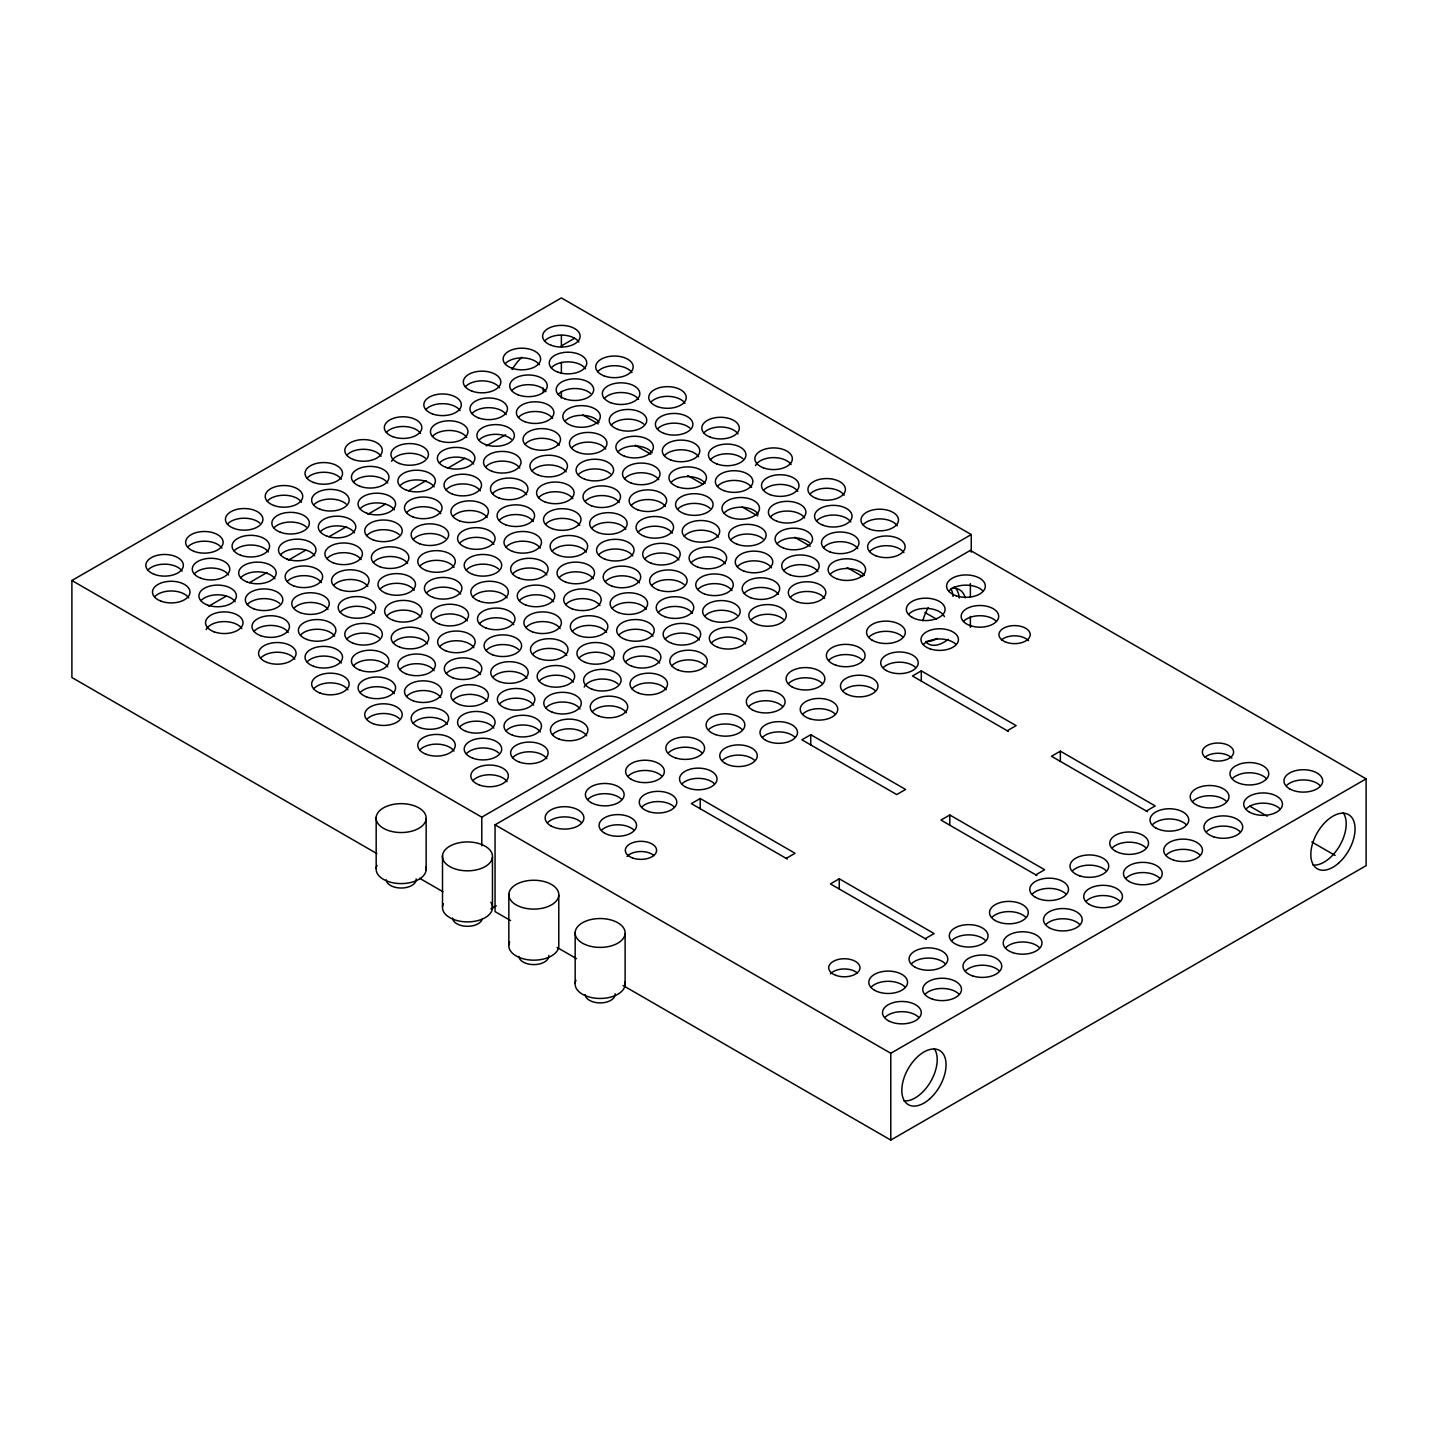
<?xml version="1.0" encoding="UTF-8"?>
<svg xmlns="http://www.w3.org/2000/svg" width="1438" height="1438" viewBox="0 0 1438 1438"><rect width="100%" height="100%" fill="white"/><g stroke="black" fill="none" stroke-linecap="round" stroke-linejoin="round"><path stroke-width="1.5" d="M376.882 853.597L71.9 677.514L71.9 580.503L561.377 297.918L971.243 534.559L971.243 552.192M561.377 345.911L574.643 338.254M208.78 606.153L226.251 596.069M249.529 582.624L267.001 572.54M288.337 560.209L305.809 550.125M329.086 536.698L346.558 526.614M367.894 514.283L385.366 504.199M408.644 490.753L426.097 480.669M447.452 468.357L464.905 458.273M486.26 445.96L505.655 434.743M71.9 580.503L481.784 817.161L971.243 534.559M510.562 920.572L495.049 911.602L495.049 824.819L970.362 550.394L1366.1 778.857L1366.1 865.658L890.787 1140.082L623.085 985.533M490.843 908.924L496.29 905.796M786.209 858.378L795.052 853.273L700.216 798.521L691.372 803.626L787.305 859.025M810.744 734.692L801.901 739.797L896.755 794.567L905.598 789.462L810.744 734.692L810.744 744.902M1007.283 730.738L1016.127 725.633L921.291 670.881L912.447 675.986L1008.398 731.385M925.263 938.672L934.107 933.568L839.271 878.798L830.427 883.903L926.36 939.302M1035.809 874.843L1044.653 869.738L949.799 814.986L940.955 820.091L1036.906 875.49M1146.356 811.032L1155.181 805.927L1060.345 751.157L1051.502 756.262L1147.452 811.661M495.049 824.819L890.787 1053.281L1366.1 778.857M582.75 414.935L598.316 423.904M635.254 445.241L650.803 454.21M687.741 475.547L703.29 484.516M742.188 506.967L757.736 515.954M794.675 537.273L810.223 546.26M847.162 567.579L862.728 576.566M924.94 612.48L936.605 619.221M1249.748 806.143L1267.202 816.209M1311.815 841.985L1335.111 855.412M557.117 947.444L576.512 958.643M419.626 878.276L442.922 891.722M1060.345 751.157L1060.345 761.367M970.362 583.576L970.362 596.698M970.362 616.399L970.362 627.345M949.799 814.986L949.799 825.196M921.291 670.881L921.291 681.091M890.787 1053.281L890.787 1140.082M839.271 878.798L839.271 889.008M700.216 798.521L700.216 808.731M625.117 933.729A25.021 14.434 0 0 1 586.524 945.072A25.021 14.434 0 0 1 588.789 920.104A25.021 14.434 0 0 1 625.117 933.729L625.117 984.778M575.164 932.219L575.164 983.268M561.377 335.431L561.377 346.612M561.377 362.286L561.377 373.485M561.377 391.388L561.377 398.11M558.789 895.425A25.021 14.434 0 0 1 520.197 906.785A25.021 14.434 0 0 1 522.461 881.818A25.021 14.434 0 0 1 558.789 895.425L558.789 946.492A25.021 14.434 0 0 1 529.903 959.991A25.021 14.434 0 0 1 509.663 941.998M543.24 388.026L543.24 392.376M508.836 893.915L508.836 944.982M492.461 857.138A25.021 14.434 0 0 1 453.869 868.498A25.021 14.434 0 0 1 456.134 843.513A25.021 14.434 0 0 1 492.461 857.138L492.461 908.205M481.784 817.161L481.784 845.814M442.509 855.628L442.509 906.677M426.151 818.851A25.021 14.434 0 0 1 387.541 830.211A25.021 14.434 0 0 1 389.806 805.226A25.021 14.434 0 0 1 426.151 818.851L426.151 869.9M376.181 817.341L376.181 868.39M624.847 981.759A25.021 14.434 0 0 1 598.837 998.439A25.021 14.434 0 0 1 575.973 980.285M615.122 993.784A15.009 8.664 0 0 1 600.922 1002.897A15.009 8.664 0 0 1 585.158 994.683M548.795 955.497A15.009 8.664 0 0 1 534.594 964.592A15.009 8.664 0 0 1 518.83 956.396M490.843 902.273A25.021 14.434 0 0 1 468.806 921.866A25.021 14.434 0 0 1 443.335 903.711M482.305 919.008A15.009 8.664 0 0 1 466.703 926.306A15.009 8.664 0 0 1 452.503 918.109M425.864 866.898A25.021 14.434 0 0 1 399.854 883.579A25.021 14.434 0 0 1 377.008 865.406M416.157 878.906A15.009 8.664 0 0 1 401.957 888.019A15.009 8.664 0 0 1 386.175 879.822M954.131 586.74A31.259 18.047 -60 0 1 959.236 597.992M937.199 638.454A31.259 18.047 -60 0 1 926.144 641.42M1343.236 812.794A31.259 18.047 -60 0 1 1339.731 845.634A31.259 18.047 -60 0 1 1313.038 865.101M934.251 1048.608A31.259 18.047 -60 0 1 930.728 1081.466A31.259 18.047 -60 0 1 904.035 1100.915M951.399 588.412A31.259 18.047 -60 0 1 965.186 597.831M948.163 639.299A31.259 18.047 -60 0 1 925.73 641.851M922.908 620.641A31.259 18.047 -60 0 1 928.211 607.735M949.152 590.748A19.377 11.198 0 0 1 982.729 590.748M908.924 613.972A19.377 11.198 0 0 1 928.247 608.472A19.377 11.198 0 0 1 944.424 616.668M869.145 636.926A19.377 11.198 0 0 1 902.722 636.926M828.917 660.168A19.377 11.198 0 0 1 862.494 660.168M788.671 683.392A19.377 11.198 0 0 1 822.248 683.392M748.91 706.364A19.377 11.198 0 0 1 782.488 706.364M708.682 729.587A19.377 11.198 0 0 1 742.242 729.587M668.436 752.811A19.377 11.198 0 0 1 702.014 752.811M628.208 776.053A19.377 11.198 0 0 1 661.768 776.053M587.962 799.276A19.377 11.198 0 0 1 621.54 799.276M547.734 822.5A19.377 11.198 0 0 1 581.312 822.5M1286.525 785.525A19.377 11.198 0 0 1 1320.102 785.525M1246.297 808.749A19.377 11.198 0 0 1 1279.856 808.749M1206.518 831.703A19.377 11.198 0 0 1 1240.095 831.703M1166.29 854.945A19.377 11.198 0 0 1 1199.867 854.945M1126.044 878.169A19.377 11.198 0 0 1 1159.621 878.169M1086.283 901.141A19.377 11.198 0 0 1 1119.86 901.141M1046.037 924.364A19.377 11.198 0 0 1 1079.614 924.364M1005.809 947.588A19.377 11.198 0 0 1 1039.386 947.588M965.563 970.83A19.377 11.198 0 0 1 999.14 970.83M925.335 994.053A19.377 11.198 0 0 1 958.912 994.053M885.089 1017.277A19.377 11.198 0 0 1 918.666 1017.277M1232.582 778.371A19.377 11.198 0 0 1 1235.655 776.053L1239.682 774.273A19.377 11.198 0 0 1 1266.159 778.371M1192.821 801.326A19.377 11.198 0 0 1 1226.38 801.326M1152.575 824.567A19.377 11.198 0 0 1 1186.152 824.567M1112.347 847.791A19.377 11.198 0 0 1 1145.906 847.791M1072.568 870.763A19.377 11.198 0 0 1 1106.146 870.763M1032.34 893.987A19.377 11.198 0 0 1 1065.918 893.987M992.094 917.21A19.377 11.198 0 0 1 1025.671 917.21M951.866 940.452A19.377 11.198 0 0 1 985.443 940.452M911.62 963.676A19.377 11.198 0 0 1 945.197 963.676M871.392 986.899A19.377 11.198 0 0 1 904.969 986.899M601.551 830.211A18.766 10.839 0 0 1 634.05 830.211M641.779 806.988A18.766 10.839 0 0 1 674.278 806.988M682.025 783.764A18.766 10.839 0 0 1 714.506 783.764M722.253 760.522A18.766 10.839 0 0 1 754.752 760.522M762.5 737.299A18.766 10.839 0 0 1 794.98 737.299M802.728 714.075A18.766 10.839 0 0 1 835.226 714.075M842.974 690.833A18.766 10.839 0 0 1 875.454 690.833M883.202 667.609A18.766 10.839 0 0 1 915.7 667.609M923.448 644.368A18.766 10.839 0 0 1 955.928 644.368M963.676 621.144A18.766 10.839 0 0 1 996.175 621.144M1001.477 639.928A15.638 9.023 0 0 1 1028.512 640.737M1204.864 757.359A15.638 9.023 0 0 1 1231.899 758.168M627.022 856.455A15.638 9.023 0 0 1 654.074 855.628M830.427 973.885A15.638 9.023 0 0 1 857.461 973.059M951.057 589.041A31.259 18.047 -60 0 1 953.035 596.464M512.126 369.566A31.259 18.047 -60 0 1 522.048 357.235M544.66 340.986A18.766 10.839 0 0 1 562.348 335.09A18.766 10.839 0 0 1 578.885 342.028M505.151 363.796A18.766 10.839 0 0 1 522.839 357.9A18.766 10.839 0 0 1 539.376 364.839M465.355 386.768A18.766 10.839 0 0 1 483.06 380.872A18.766 10.839 0 0 1 499.579 387.811M425.846 409.578A18.766 10.839 0 0 1 443.551 403.683A18.766 10.839 0 0 1 460.088 410.621M386.355 432.389A18.766 10.839 0 0 1 404.042 426.493A18.766 10.839 0 0 1 420.579 433.431M346.846 455.199A18.766 10.839 0 0 1 364.533 449.303A18.766 10.839 0 0 1 381.07 456.241M307.049 478.171A18.766 10.839 0 0 1 324.754 472.275A18.766 10.839 0 0 1 341.273 479.214M267.252 501.143A18.766 10.839 0 0 1 284.958 495.247A18.766 10.839 0 0 1 301.477 502.186M227.456 524.133A18.766 10.839 0 0 1 259.901 523.144M187.659 547.105A18.766 10.839 0 0 1 205.364 541.209A18.766 10.839 0 0 1 221.901 548.13M147.88 570.077A18.766 10.839 0 0 1 165.568 564.181A18.766 10.839 0 0 1 182.105 571.102M551.293 367.804A18.766 10.839 0 0 1 568.981 361.891A18.766 10.839 0 0 1 585.518 368.829M511.784 390.597A18.766 10.839 0 0 1 529.472 384.701A18.766 10.839 0 0 1 546.009 391.639M471.988 413.587A18.766 10.839 0 0 1 489.693 407.673A18.766 10.839 0 0 1 506.212 414.611M432.478 436.379A18.766 10.839 0 0 1 450.184 430.483A18.766 10.839 0 0 1 466.721 437.422M391.567 461.31A18.766 10.839 0 0 1 406.756 453.419A18.766 10.839 0 0 1 425.432 458.219M353.478 482A18.766 10.839 0 0 1 371.166 476.104A18.766 10.839 0 0 1 387.703 483.042M313.682 504.972A18.766 10.839 0 0 1 346.127 504.001M273.885 527.962A18.766 10.839 0 0 1 306.33 526.973M234.088 550.934A18.766 10.839 0 0 1 251.794 545.038A18.766 10.839 0 0 1 268.313 551.958M194.292 573.906A18.766 10.839 0 0 1 211.997 568.01A18.766 10.839 0 0 1 228.534 574.93M154.513 596.878A18.766 10.839 0 0 1 172.201 590.982A18.766 10.839 0 0 1 188.738 597.92M597.723 371.633A18.766 10.839 0 0 1 615.41 365.719A18.766 10.839 0 0 1 631.947 372.658M558.214 394.443A18.766 10.839 0 0 1 590.659 393.455M518.417 417.415A18.766 10.839 0 0 1 536.104 411.52A18.766 10.839 0 0 1 552.641 418.44M478.908 440.226A18.766 10.839 0 0 1 511.353 439.237M439.399 463.018A18.766 10.839 0 0 1 457.104 457.122A18.766 10.839 0 0 1 473.641 464.061M399.908 485.828A18.766 10.839 0 0 1 417.595 479.933A18.766 10.839 0 0 1 434.132 486.871M360.111 508.8A18.766 10.839 0 0 1 377.799 502.905A18.766 10.839 0 0 1 394.336 509.843M320.315 531.79A18.766 10.839 0 0 1 338.002 525.877A18.766 10.839 0 0 1 354.539 532.815M280.518 554.762A18.766 10.839 0 0 1 298.223 548.867A18.766 10.839 0 0 1 314.742 555.787M240.721 577.734A18.766 10.839 0 0 1 258.427 571.839A18.766 10.839 0 0 1 274.946 578.777M200.925 600.707A18.766 10.839 0 0 1 218.63 594.811A18.766 10.839 0 0 1 235.167 601.749M604.355 398.434A18.766 10.839 0 0 1 622.043 392.538A18.766 10.839 0 0 1 638.58 399.458M564.846 421.244A18.766 10.839 0 0 1 582.534 415.348A18.766 10.839 0 0 1 599.071 422.269M525.05 444.216A18.766 10.839 0 0 1 542.737 438.32A18.766 10.839 0 0 1 559.274 445.241M485.541 467.026A18.766 10.839 0 0 1 503.246 461.131A18.766 10.839 0 0 1 519.765 468.051M446.032 489.837A18.766 10.839 0 0 1 463.737 483.923A18.766 10.839 0 0 1 480.274 490.861M406.541 512.629A18.766 10.839 0 0 1 424.228 506.733A18.766 10.839 0 0 1 440.765 513.672M366.744 535.619A18.766 10.839 0 0 1 399.189 534.63M326.947 558.591A18.766 10.839 0 0 1 344.635 552.695A18.766 10.839 0 0 1 361.172 559.616M287.151 581.563A18.766 10.839 0 0 1 304.856 575.667A18.766 10.839 0 0 1 321.375 582.606M247.354 604.535A18.766 10.839 0 0 1 279.799 603.547M206.155 629.628A18.766 10.839 0 0 1 223.303 621.611A18.766 10.839 0 0 1 241.8 628.55M650.767 402.263A18.766 10.839 0 0 1 668.472 396.367A18.766 10.839 0 0 1 685.009 403.287M611.276 425.073A18.766 10.839 0 0 1 643.721 424.084M571.479 448.045A18.766 10.839 0 0 1 589.167 442.149A18.766 10.839 0 0 1 605.704 449.087M531.97 470.855A18.766 10.839 0 0 1 549.676 464.959A18.766 10.839 0 0 1 566.195 471.88M492.461 493.665A18.766 10.839 0 0 1 510.166 487.752A18.766 10.839 0 0 1 526.685 494.69M452.97 516.458A18.766 10.839 0 0 1 470.657 510.562A18.766 10.839 0 0 1 487.194 517.5M413.173 539.448A18.766 10.839 0 0 1 445.618 538.459M373.377 562.42A18.766 10.839 0 0 1 391.064 556.524A18.766 10.839 0 0 1 407.601 563.444M333.58 585.392A18.766 10.839 0 0 1 351.267 579.496A18.766 10.839 0 0 1 367.804 586.434M293.783 608.364A18.766 10.839 0 0 1 311.489 602.468A18.766 10.839 0 0 1 328.008 609.406M253.987 631.336A18.766 10.839 0 0 1 271.692 625.44A18.766 10.839 0 0 1 288.211 632.378M657.4 429.063A18.766 10.839 0 0 1 689.863 428.075M617.909 451.874A18.766 10.839 0 0 1 635.596 445.978A18.766 10.839 0 0 1 652.133 452.916M578.112 474.846A18.766 10.839 0 0 1 610.557 473.857M538.603 497.656A18.766 10.839 0 0 1 556.308 491.76A18.766 10.839 0 0 1 572.827 498.698M499.094 520.466A18.766 10.839 0 0 1 516.799 514.57A18.766 10.839 0 0 1 533.318 521.491M459.603 543.276A18.766 10.839 0 0 1 477.29 537.363A18.766 10.839 0 0 1 493.827 544.301M419.806 566.248A18.766 10.839 0 0 1 437.494 560.353A18.766 10.839 0 0 1 454.031 567.273M380.009 589.221A18.766 10.839 0 0 1 397.697 583.325A18.766 10.839 0 0 1 414.234 590.263M340.213 612.193A18.766 10.839 0 0 1 357.9 606.297A18.766 10.839 0 0 1 374.437 613.235M300.416 635.165A18.766 10.839 0 0 1 318.122 629.269A18.766 10.839 0 0 1 334.641 636.207M260.62 658.137A18.766 10.839 0 0 1 278.325 652.241A18.766 10.839 0 0 1 294.844 659.179M703.829 432.892A18.766 10.839 0 0 1 721.534 426.996A18.766 10.839 0 0 1 738.054 433.934M664.32 455.702A18.766 10.839 0 0 1 682.025 449.806A18.766 10.839 0 0 1 698.562 456.745M624.541 478.674A18.766 10.839 0 0 1 642.229 472.778A18.766 10.839 0 0 1 658.766 479.717M585.032 501.485A18.766 10.839 0 0 1 602.72 495.589A18.766 10.839 0 0 1 619.257 502.527M545.523 524.295A18.766 10.839 0 0 1 563.229 518.399A18.766 10.839 0 0 1 579.748 525.319M506.014 547.105A18.766 10.839 0 0 1 523.72 541.209A18.766 10.839 0 0 1 540.257 548.13M466.218 570.077A18.766 10.839 0 0 1 498.68 569.089M426.439 593.049A18.766 10.839 0 0 1 444.126 587.153A18.766 10.839 0 0 1 460.663 594.092M386.642 616.021A18.766 10.839 0 0 1 404.33 610.125A18.766 10.839 0 0 1 420.867 617.064M346.846 638.993A18.766 10.839 0 0 1 379.29 638.023M307.049 661.983A18.766 10.839 0 0 1 324.754 656.07A18.766 10.839 0 0 1 341.273 663.008M710.462 459.693A18.766 10.839 0 0 1 742.907 458.722M670.953 482.503A18.766 10.839 0 0 1 688.658 476.607A18.766 10.839 0 0 1 705.195 483.545M631.174 505.475A18.766 10.839 0 0 1 648.862 499.579A18.766 10.839 0 0 1 665.399 506.518M591.665 528.285A18.766 10.839 0 0 1 609.353 522.389A18.766 10.839 0 0 1 625.889 529.328M552.156 551.096A18.766 10.839 0 0 1 569.861 545.2A18.766 10.839 0 0 1 586.38 552.138M512.647 573.906A18.766 10.839 0 0 1 530.352 568.01A18.766 10.839 0 0 1 546.889 574.93M472.85 596.878A18.766 10.839 0 0 1 490.556 590.982A18.766 10.839 0 0 1 507.093 597.92M433.072 619.85A18.766 10.839 0 0 1 450.759 613.954A18.766 10.839 0 0 1 467.296 620.892M393.275 642.822A18.766 10.839 0 0 1 410.962 636.926A18.766 10.839 0 0 1 427.499 643.865M353.478 665.812A18.766 10.839 0 0 1 371.166 659.898A18.766 10.839 0 0 1 387.703 666.837M313.682 688.784A18.766 10.839 0 0 1 331.369 682.888A18.766 10.839 0 0 1 347.906 689.809M755.489 465.642A18.766 10.839 0 0 1 772.619 457.626A18.766 10.839 0 0 1 791.116 464.564M717.382 486.332A18.766 10.839 0 0 1 735.088 480.436A18.766 10.839 0 0 1 751.607 487.374M677.586 509.304A18.766 10.839 0 0 1 710.048 508.333M638.095 532.114A18.766 10.839 0 0 1 655.782 526.218A18.766 10.839 0 0 1 672.319 533.156M598.585 554.924A18.766 10.839 0 0 1 616.273 549.028A18.766 10.839 0 0 1 632.81 555.967M559.076 577.734A18.766 10.839 0 0 1 576.782 571.839A18.766 10.839 0 0 1 593.301 578.777M519.28 600.707A18.766 10.839 0 0 1 536.985 594.811A18.766 10.839 0 0 1 553.522 601.749M479.483 623.679A18.766 10.839 0 0 1 497.189 617.783A18.766 10.839 0 0 1 513.726 624.721M439.704 646.651A18.766 10.839 0 0 1 457.392 640.755A18.766 10.839 0 0 1 473.929 647.693M399.908 669.641A18.766 10.839 0 0 1 417.595 663.727A18.766 10.839 0 0 1 434.132 670.665M360.111 692.613A18.766 10.839 0 0 1 377.799 686.717A18.766 10.839 0 0 1 394.336 693.637M763.524 490.34A18.766 10.839 0 0 1 781.229 484.426A18.766 10.839 0 0 1 797.748 491.365M724.015 513.132A18.766 10.839 0 0 1 741.72 507.237A18.766 10.839 0 0 1 758.239 514.175M684.218 536.122A18.766 10.839 0 0 1 701.924 530.209A18.766 10.839 0 0 1 718.461 537.147M644.727 558.915A18.766 10.839 0 0 1 662.415 553.019A18.766 10.839 0 0 1 678.952 559.957M605.218 581.725A18.766 10.839 0 0 1 622.906 575.829A18.766 10.839 0 0 1 639.443 582.767M565.709 604.535A18.766 10.839 0 0 1 583.415 598.639A18.766 10.839 0 0 1 599.934 605.578M525.913 627.507A18.766 10.839 0 0 1 543.618 621.611A18.766 10.839 0 0 1 560.137 628.55M486.116 650.479A18.766 10.839 0 0 1 518.579 649.509M446.337 673.469A18.766 10.839 0 0 1 464.025 667.556A18.766 10.839 0 0 1 480.562 674.494M406.541 696.441A18.766 10.839 0 0 1 424.228 690.546A18.766 10.839 0 0 1 440.765 697.466M366.744 719.413A18.766 10.839 0 0 1 399.189 718.425M809.954 494.169A18.766 10.839 0 0 1 827.641 488.255A18.766 10.839 0 0 1 844.178 495.193M770.444 516.961A18.766 10.839 0 0 1 788.15 511.065A18.766 10.839 0 0 1 804.669 518.004M730.648 539.951A18.766 10.839 0 0 1 763.093 538.962M691.157 562.743A18.766 10.839 0 0 1 708.844 556.848A18.766 10.839 0 0 1 725.381 563.786M651.648 585.554A18.766 10.839 0 0 1 684.093 584.583M612.139 608.364A18.766 10.839 0 0 1 629.844 602.468A18.766 10.839 0 0 1 646.363 609.406M572.342 631.336A18.766 10.839 0 0 1 590.047 625.44A18.766 10.839 0 0 1 606.566 632.378M532.545 654.308A18.766 10.839 0 0 1 550.251 648.412A18.766 10.839 0 0 1 566.77 655.351M492.749 677.298A18.766 10.839 0 0 1 510.454 671.384A18.766 10.839 0 0 1 526.991 678.323M452.97 700.27A18.766 10.839 0 0 1 470.657 694.374A18.766 10.839 0 0 1 487.194 701.295M413.173 723.242A18.766 10.839 0 0 1 430.861 717.346A18.766 10.839 0 0 1 447.398 724.285M816.586 520.969A18.766 10.839 0 0 1 834.274 515.074A18.766 10.839 0 0 1 850.811 521.994M777.077 543.78A18.766 10.839 0 0 1 809.522 542.791M737.281 566.752A18.766 10.839 0 0 1 754.986 560.856A18.766 10.839 0 0 1 771.505 567.776M697.772 589.562A18.766 10.839 0 0 1 715.477 583.648A18.766 10.839 0 0 1 732.014 590.587M658.28 612.354A18.766 10.839 0 0 1 675.968 606.459A18.766 10.839 0 0 1 692.505 613.397M618.771 635.165A18.766 10.839 0 0 1 636.459 629.269A18.766 10.839 0 0 1 652.996 636.207M578.975 658.137A18.766 10.839 0 0 1 596.68 652.241A18.766 10.839 0 0 1 613.199 659.179M539.178 681.127A18.766 10.839 0 0 1 556.883 675.213A18.766 10.839 0 0 1 573.403 682.151M499.381 704.099A18.766 10.839 0 0 1 517.087 698.203A18.766 10.839 0 0 1 533.624 705.123M459.603 727.071A18.766 10.839 0 0 1 477.29 721.175A18.766 10.839 0 0 1 493.827 728.113M419.806 750.043A18.766 10.839 0 0 1 437.494 744.147A18.766 10.839 0 0 1 454.031 751.085M863.016 524.798A18.766 10.839 0 0 1 880.703 518.902A18.766 10.839 0 0 1 897.24 525.823M823.507 547.608A18.766 10.839 0 0 1 841.194 541.695A18.766 10.839 0 0 1 857.731 548.633M783.71 570.58A18.766 10.839 0 0 1 801.415 564.685A18.766 10.839 0 0 1 817.934 571.605M744.201 593.391A18.766 10.839 0 0 1 761.906 587.477A18.766 10.839 0 0 1 778.443 594.415M704.71 616.183A18.766 10.839 0 0 1 737.155 615.212M665.201 638.993A18.766 10.839 0 0 1 682.888 633.097A18.766 10.839 0 0 1 699.425 640.036M625.404 661.983A18.766 10.839 0 0 1 643.092 656.07A18.766 10.839 0 0 1 659.629 663.008M584.205 687.058A18.766 10.839 0 0 1 599.394 679.167A18.766 10.839 0 0 1 618.052 683.967M545.811 707.927A18.766 10.839 0 0 1 563.516 702.032A18.766 10.839 0 0 1 580.035 708.952M506.014 730.899A18.766 10.839 0 0 1 523.72 725.004A18.766 10.839 0 0 1 540.257 731.942M466.218 753.871A18.766 10.839 0 0 1 498.68 752.901M869.648 551.599A18.766 10.839 0 0 1 887.336 545.703A18.766 10.839 0 0 1 903.873 552.641M830.139 574.409A18.766 10.839 0 0 1 847.827 568.513A18.766 10.839 0 0 1 864.364 575.434M790.343 597.381A18.766 10.839 0 0 1 808.048 591.485A18.766 10.839 0 0 1 824.567 598.424M750.834 620.191A18.766 10.839 0 0 1 783.279 619.203M711.343 643.002A18.766 10.839 0 0 1 729.03 637.106A18.766 10.839 0 0 1 745.567 644.026M671.834 665.812A18.766 10.839 0 0 1 689.521 659.898A18.766 10.839 0 0 1 706.058 666.837M632.037 688.784A18.766 10.839 0 0 1 649.724 682.888A18.766 10.839 0 0 1 666.261 689.809M592.24 711.756A18.766 10.839 0 0 1 609.946 705.86A18.766 10.839 0 0 1 626.465 712.781M552.444 734.728A18.766 10.839 0 0 1 570.149 728.832A18.766 10.839 0 0 1 586.668 735.771M512.647 757.7A18.766 10.839 0 0 1 530.352 751.804A18.766 10.839 0 0 1 546.889 758.743M472.85 780.672A18.766 10.839 0 0 1 490.556 774.776A18.766 10.839 0 0 1 507.093 781.715M1266.159 779.36L1263.085 781.679A19.377 11.198 0 0 1 1235.655 781.679A19.377 11.198 0 0 1 1235.655 765.843L1239.682 764.063A19.377 11.198 0 0 1 1263.085 765.843A19.377 11.198 0 0 1 1266.159 779.36M1338.652 863.07A31.259 18.047 -60 0 0 1348.574 814.627A31.259 18.047 -60 0 0 1311.582 847.431A31.259 18.047 -60 0 0 1338.652 863.07M929.667 1098.902A31.259 18.047 -60 0 0 939.571 1050.459A31.259 18.047 -60 0 0 902.579 1083.263A31.259 18.047 -60 0 0 929.667 1098.902M1289.598 788.815A19.377 11.198 0 0 0 1322.043 783.8A19.377 11.198 0 0 0 1298.298 770.103A19.377 11.198 0 0 0 1289.598 788.815M1249.37 812.057A19.377 11.198 0 0 0 1281.797 807.024A19.377 11.198 0 0 0 1258.052 793.327A19.377 11.198 0 0 0 1249.37 812.057M1213.618 836.79A19.377 11.198 0 0 0 1242.684 827.102A19.377 11.198 0 0 0 1213.618 817.395A19.377 11.198 0 0 0 1213.618 836.79M1173.372 860.014A19.377 11.198 0 0 0 1202.456 850.325A19.377 11.198 0 0 0 1173.372 840.637A19.377 11.198 0 0 0 1173.372 860.014M1129.136 881.476A19.377 11.198 0 0 0 1161.562 876.461A19.377 11.198 0 0 0 1137.818 862.746A19.377 11.198 0 0 0 1129.136 881.476M1089.357 904.43A19.377 11.198 0 0 0 1121.784 899.415A19.377 11.198 0 0 0 1098.057 885.7A19.377 11.198 0 0 0 1089.357 904.43M1049.129 927.654A19.377 11.198 0 0 0 1081.556 922.639A19.377 11.198 0 0 0 1057.811 908.942A19.377 11.198 0 0 0 1049.129 927.654M1012.891 952.675A19.377 11.198 0 0 0 1041.975 942.969A19.377 11.198 0 0 0 1012.891 933.28A19.377 11.198 0 0 0 1012.891 952.675M972.663 975.899A19.377 11.198 0 0 0 1001.747 966.21A19.377 11.198 0 0 0 972.663 956.522A19.377 11.198 0 0 0 972.663 975.899M932.435 999.122A19.377 11.198 0 0 0 961.501 989.434A19.377 11.198 0 0 0 932.435 979.745A19.377 11.198 0 0 0 932.435 999.122M888.181 1020.585A19.377 11.198 0 0 0 920.608 1015.57A19.377 11.198 0 0 0 896.863 1001.855A19.377 11.198 0 0 0 888.181 1020.585M874.466 990.207A19.377 11.198 0 0 0 906.893 985.192A19.377 11.198 0 0 0 883.166 971.477A19.377 11.198 0 0 0 874.466 990.207M914.712 966.965A19.377 11.198 0 0 0 947.139 961.95A19.377 11.198 0 0 0 923.394 948.253A19.377 11.198 0 0 0 914.712 966.965M958.948 945.521A19.377 11.198 0 0 0 988.032 935.832A19.377 11.198 0 0 0 958.948 926.144A19.377 11.198 0 0 0 958.948 945.521M995.186 920.518A19.377 11.198 0 0 0 1027.613 915.503A19.377 11.198 0 0 0 1003.868 901.788A19.377 11.198 0 0 0 995.186 920.518M1035.414 897.276A19.377 11.198 0 0 0 1067.841 892.261A19.377 11.198 0 0 0 1044.096 878.564A19.377 11.198 0 0 0 1035.414 897.276M1079.668 875.832A19.377 11.198 0 0 0 1108.734 866.143A19.377 11.198 0 0 0 1079.668 856.455A19.377 11.198 0 0 0 1079.668 875.832M1115.421 851.098A19.377 11.198 0 0 0 1147.848 846.083A19.377 11.198 0 0 0 1124.103 832.368A19.377 11.198 0 0 0 1115.421 851.098M1155.649 827.857A19.377 11.198 0 0 0 1188.094 822.842A19.377 11.198 0 0 0 1164.349 809.145A19.377 11.198 0 0 0 1155.649 827.857M1199.903 806.412A19.377 11.198 0 0 0 1228.987 796.724A19.377 11.198 0 0 0 1199.903 787.017A19.377 11.198 0 0 0 1199.903 806.412M956.252 595.817A19.377 11.198 0 0 0 985.336 586.129A19.377 11.198 0 0 0 956.252 576.44A19.377 11.198 0 0 0 956.252 595.817M911.998 617.279A19.377 11.198 0 0 0 944.424 612.246A19.377 11.198 0 0 0 920.697 598.55A19.377 11.198 0 0 0 911.998 617.279M872.237 640.234A19.377 11.198 0 0 0 904.664 635.219A19.377 11.198 0 0 0 880.919 621.504A19.377 11.198 0 0 0 872.237 640.234M836.017 665.237A19.377 11.198 0 0 0 865.083 655.548A19.377 11.198 0 0 0 836.017 645.86A19.377 11.198 0 0 0 836.017 665.237M791.763 686.699A19.377 11.198 0 0 0 824.19 681.684A19.377 11.198 0 0 0 800.445 667.969A19.377 11.198 0 0 0 791.763 686.699M751.984 709.653A19.377 11.198 0 0 0 784.429 704.638A19.377 11.198 0 0 0 760.684 690.923A19.377 11.198 0 0 0 751.984 709.653M715.764 734.656A19.377 11.198 0 0 0 744.848 724.968A19.377 11.198 0 0 0 715.764 715.279A19.377 11.198 0 0 0 715.764 734.656M675.536 757.898A19.377 11.198 0 0 0 704.602 748.191A19.377 11.198 0 0 0 675.536 738.503A19.377 11.198 0 0 0 675.536 757.898M631.282 779.342A19.377 11.198 0 0 0 663.709 774.327A19.377 11.198 0 0 0 639.964 760.612A19.377 11.198 0 0 0 631.282 779.342M591.036 802.566A19.377 11.198 0 0 0 623.481 797.551A19.377 11.198 0 0 0 599.736 783.854A19.377 11.198 0 0 0 591.036 802.566M550.808 825.807A19.377 11.198 0 0 0 583.235 820.792A19.377 11.198 0 0 0 559.49 807.078A19.377 11.198 0 0 0 550.808 825.807M604.535 833.087A18.766 10.839 0 0 0 635.92 828.216A18.766 10.839 0 0 0 612.947 814.969A18.766 10.839 0 0 0 604.535 833.087M648.646 811.571A18.766 10.839 0 0 0 676.795 802.188A18.766 10.839 0 0 0 648.646 792.805A18.766 10.839 0 0 0 648.646 811.571M685.009 786.622A18.766 10.839 0 0 0 716.394 781.769A18.766 10.839 0 0 0 693.422 768.503A18.766 10.839 0 0 0 685.009 786.622M725.237 763.38A18.766 10.839 0 0 0 756.622 758.527A18.766 10.839 0 0 0 733.65 745.261A18.766 10.839 0 0 0 725.237 763.38M765.483 740.157A18.766 10.839 0 0 0 796.868 735.303A18.766 10.839 0 0 0 773.878 722.038A18.766 10.839 0 0 0 765.483 740.157M809.594 718.658A18.766 10.839 0 0 0 837.743 709.276A18.766 10.839 0 0 0 809.594 699.893A18.766 10.839 0 0 0 809.594 718.658M845.957 693.691A18.766 10.839 0 0 0 877.342 688.838A18.766 10.839 0 0 0 854.352 675.572A18.766 10.839 0 0 0 845.957 693.691M886.185 670.468A18.766 10.839 0 0 0 917.57 665.614A18.766 10.839 0 0 0 894.598 652.349A18.766 10.839 0 0 0 886.185 670.468M930.314 648.951A18.766 10.839 0 0 0 958.445 639.586A18.766 10.839 0 0 0 930.314 630.204A18.766 10.839 0 0 0 930.314 648.951M970.542 625.728A18.766 10.839 0 0 0 998.691 616.345A18.766 10.839 0 0 0 970.542 606.962A18.766 10.839 0 0 0 970.542 625.728M632.45 857.911A15.638 9.023 0 0 0 656.573 850.811A15.638 9.023 0 0 0 633.87 842.291A15.638 9.023 0 0 0 632.45 857.911M835.838 975.341A15.638 9.023 0 0 0 859.96 968.241A15.638 9.023 0 0 0 837.258 959.721A15.638 9.023 0 0 0 835.838 975.341M1208.136 759.066A15.638 9.023 0 0 0 1233.409 753.476A15.638 9.023 0 0 0 1212.378 743.626A15.638 9.023 0 0 0 1208.136 759.066M1004.749 641.636A15.638 9.023 0 0 0 1030.021 636.045A15.638 9.023 0 0 0 1008.973 626.195A15.638 9.023 0 0 0 1004.749 641.636M551.149 345.3A18.766 10.839 0 0 0 580.107 336.78A18.766 10.839 0 0 0 552.857 326.552A18.766 10.839 0 0 0 551.149 345.3M557.782 372.1A18.766 10.839 0 0 0 586.74 363.58A18.766 10.839 0 0 0 559.49 353.371A18.766 10.839 0 0 0 557.782 372.1M604.212 375.929A18.766 10.839 0 0 0 633.169 367.409A18.766 10.839 0 0 0 605.919 357.199A18.766 10.839 0 0 0 604.212 375.929M657.274 406.559A18.766 10.839 0 0 0 686.214 398.038A18.766 10.839 0 0 0 658.964 387.829A18.766 10.839 0 0 0 657.274 406.559M663.907 433.359A18.766 10.839 0 0 0 692.846 424.839A18.766 10.839 0 0 0 665.596 414.629A18.766 10.839 0 0 0 663.907 433.359M610.844 402.73A18.766 10.839 0 0 0 639.802 394.21A18.766 10.839 0 0 0 612.552 384A18.766 10.839 0 0 0 610.844 402.73M511.64 368.092A18.766 10.839 0 0 0 540.598 359.59A18.766 10.839 0 0 0 513.348 349.362A18.766 10.839 0 0 0 511.64 368.092M617.765 429.369A18.766 10.839 0 0 0 646.723 420.849A18.766 10.839 0 0 0 619.472 410.639A18.766 10.839 0 0 0 617.765 429.369M564.703 398.739A18.766 10.839 0 0 0 593.66 390.219A18.766 10.839 0 0 0 566.41 380.009A18.766 10.839 0 0 0 564.703 398.739M571.335 425.54A18.766 10.839 0 0 0 600.293 417.02A18.766 10.839 0 0 0 573.043 406.81A18.766 10.839 0 0 0 571.335 425.54M577.968 452.341A18.766 10.839 0 0 0 606.926 443.821A18.766 10.839 0 0 0 579.676 433.611A18.766 10.839 0 0 0 577.968 452.341M710.336 437.188A18.766 10.839 0 0 0 739.276 428.668A18.766 10.839 0 0 0 712.026 418.458A18.766 10.839 0 0 0 710.336 437.188M670.827 459.998A18.766 10.839 0 0 0 699.785 451.478A18.766 10.839 0 0 0 672.535 441.268A18.766 10.839 0 0 0 670.827 459.998M524.906 421.711A18.766 10.839 0 0 0 553.864 413.191A18.766 10.839 0 0 0 526.614 402.982A18.766 10.839 0 0 0 524.906 421.711M518.273 394.911A18.766 10.839 0 0 0 547.231 386.391A18.766 10.839 0 0 0 519.981 376.163A18.766 10.839 0 0 0 518.273 394.911M471.862 391.082A18.766 10.839 0 0 0 500.801 382.562A18.766 10.839 0 0 0 473.551 372.334A18.766 10.839 0 0 0 471.862 391.082M531.539 448.512A18.766 10.839 0 0 0 560.496 439.992A18.766 10.839 0 0 0 533.246 429.782A18.766 10.839 0 0 0 531.539 448.512M485.415 444.522A18.766 10.839 0 0 0 514.355 436.002A18.766 10.839 0 0 0 487.105 425.792A18.766 10.839 0 0 0 485.415 444.522M438.985 440.693A18.766 10.839 0 0 0 467.925 432.173A18.766 10.839 0 0 0 440.675 421.963A18.766 10.839 0 0 0 438.985 440.693M478.495 417.883A18.766 10.839 0 0 0 507.434 409.363A18.766 10.839 0 0 0 480.184 399.153A18.766 10.839 0 0 0 478.495 417.883M432.353 413.874A18.766 10.839 0 0 0 461.292 405.372A18.766 10.839 0 0 0 434.042 395.144A18.766 10.839 0 0 0 432.353 413.874M624.398 456.17A18.766 10.839 0 0 0 653.355 447.649A18.766 10.839 0 0 0 626.105 437.44A18.766 10.839 0 0 0 624.398 456.17M584.601 479.142A18.766 10.839 0 0 0 613.559 470.621A18.766 10.839 0 0 0 586.309 460.412A18.766 10.839 0 0 0 584.601 479.142M631.03 482.97A18.766 10.839 0 0 0 659.988 474.468A18.766 10.839 0 0 0 632.738 464.24A18.766 10.839 0 0 0 631.03 482.97M677.46 486.799A18.766 10.839 0 0 0 706.418 478.297A18.766 10.839 0 0 0 679.167 468.069A18.766 10.839 0 0 0 677.46 486.799M538.477 475.151A18.766 10.839 0 0 0 567.417 466.631A18.766 10.839 0 0 0 540.167 456.421A18.766 10.839 0 0 0 538.477 475.151M492.048 471.322A18.766 10.839 0 0 0 520.987 462.802A18.766 10.839 0 0 0 493.737 452.593A18.766 10.839 0 0 0 492.048 471.322M498.968 497.961A18.766 10.839 0 0 0 527.908 489.441A18.766 10.839 0 0 0 500.658 479.231A18.766 10.839 0 0 0 498.968 497.961M716.969 463.989A18.766 10.839 0 0 0 745.909 455.487A18.766 10.839 0 0 0 718.658 445.259A18.766 10.839 0 0 0 716.969 463.989M763.398 467.835A18.766 10.839 0 0 0 792.338 459.315A18.766 10.839 0 0 0 765.088 449.087A18.766 10.839 0 0 0 763.398 467.835M684.093 513.618A18.766 10.839 0 0 0 713.05 505.098A18.766 10.839 0 0 0 685.8 494.87A18.766 10.839 0 0 0 684.093 513.618M723.889 490.628A18.766 10.839 0 0 0 752.829 482.125A18.766 10.839 0 0 0 725.579 471.898A18.766 10.839 0 0 0 723.889 490.628M591.521 505.781A18.766 10.839 0 0 0 620.479 497.26A18.766 10.839 0 0 0 593.229 487.051A18.766 10.839 0 0 0 591.521 505.781M730.522 517.446A18.766 10.839 0 0 0 759.462 508.926A18.766 10.839 0 0 0 732.212 498.698A18.766 10.839 0 0 0 730.522 517.446M637.663 509.771A18.766 10.839 0 0 0 666.621 501.269A18.766 10.839 0 0 0 639.371 491.041A18.766 10.839 0 0 0 637.663 509.771M644.584 536.41A18.766 10.839 0 0 0 673.541 527.908A18.766 10.839 0 0 0 646.291 517.68A18.766 10.839 0 0 0 644.584 536.41M598.154 532.581A18.766 10.839 0 0 0 627.112 524.079A18.766 10.839 0 0 0 599.862 513.851A18.766 10.839 0 0 0 598.154 532.581M770.031 494.636A18.766 10.839 0 0 0 798.971 486.116A18.766 10.839 0 0 0 771.721 475.906A18.766 10.839 0 0 0 770.031 494.636M816.442 498.465A18.766 10.839 0 0 0 845.4 489.945A18.766 10.839 0 0 0 818.15 479.735A18.766 10.839 0 0 0 816.442 498.465M823.075 525.265A18.766 10.839 0 0 0 852.033 516.745A18.766 10.839 0 0 0 824.783 506.536A18.766 10.839 0 0 0 823.075 525.265M869.505 529.094A18.766 10.839 0 0 0 898.462 520.574A18.766 10.839 0 0 0 871.212 510.364A18.766 10.839 0 0 0 869.505 529.094M776.951 521.275A18.766 10.839 0 0 0 805.891 512.755A18.766 10.839 0 0 0 778.641 502.527A18.766 10.839 0 0 0 776.951 521.275M737.155 544.247A18.766 10.839 0 0 0 766.095 535.727A18.766 10.839 0 0 0 738.844 525.517A18.766 10.839 0 0 0 737.155 544.247M697.646 567.057A18.766 10.839 0 0 0 726.603 558.537A18.766 10.839 0 0 0 699.353 548.309A18.766 10.839 0 0 0 697.646 567.057M690.725 540.418A18.766 10.839 0 0 0 719.665 531.898A18.766 10.839 0 0 0 692.415 521.688A18.766 10.839 0 0 0 690.725 540.418M651.216 563.229A18.766 10.839 0 0 0 680.174 554.709A18.766 10.839 0 0 0 652.924 544.481A18.766 10.839 0 0 0 651.216 563.229M605.074 559.22A18.766 10.839 0 0 0 634.032 550.7A18.766 10.839 0 0 0 606.782 540.49A18.766 10.839 0 0 0 605.074 559.22M545.092 501.952A18.766 10.839 0 0 0 574.05 493.432A18.766 10.839 0 0 0 546.799 483.222A18.766 10.839 0 0 0 545.092 501.952M552.03 528.591A18.766 10.839 0 0 0 580.97 520.071A18.766 10.839 0 0 0 553.72 509.861A18.766 10.839 0 0 0 552.03 528.591M505.601 524.762A18.766 10.839 0 0 0 534.541 516.242A18.766 10.839 0 0 0 507.29 506.032A18.766 10.839 0 0 0 505.601 524.762M452.539 494.133A18.766 10.839 0 0 0 481.496 485.613A18.766 10.839 0 0 0 454.246 475.403A18.766 10.839 0 0 0 452.539 494.133M445.906 467.332A18.766 10.839 0 0 0 474.864 458.812A18.766 10.839 0 0 0 447.613 448.584A18.766 10.839 0 0 0 445.906 467.332M392.844 436.685A18.766 10.839 0 0 0 421.801 428.182A18.766 10.839 0 0 0 394.551 417.955A18.766 10.839 0 0 0 392.844 436.685M399.476 463.503A18.766 10.839 0 0 0 428.434 454.983A18.766 10.839 0 0 0 401.184 444.755A18.766 10.839 0 0 0 399.476 463.503M353.335 459.495A18.766 10.839 0 0 0 382.292 450.975A18.766 10.839 0 0 0 355.042 440.765A18.766 10.839 0 0 0 353.335 459.495M359.967 486.296A18.766 10.839 0 0 0 388.925 477.793A18.766 10.839 0 0 0 361.675 467.566A18.766 10.839 0 0 0 359.967 486.296M406.397 490.124A18.766 10.839 0 0 0 435.355 481.622A18.766 10.839 0 0 0 408.104 471.394A18.766 10.839 0 0 0 406.397 490.124M413.03 516.943A18.766 10.839 0 0 0 441.987 508.423A18.766 10.839 0 0 0 414.737 498.195A18.766 10.839 0 0 0 413.03 516.943M419.662 543.744A18.766 10.839 0 0 0 448.62 535.224A18.766 10.839 0 0 0 421.37 525.014A18.766 10.839 0 0 0 419.662 543.744M459.459 520.772A18.766 10.839 0 0 0 488.417 512.252A18.766 10.839 0 0 0 461.167 502.024A18.766 10.839 0 0 0 459.459 520.772M466.092 547.572A18.766 10.839 0 0 0 495.049 539.052A18.766 10.839 0 0 0 467.799 528.842A18.766 10.839 0 0 0 466.092 547.572M512.521 551.401A18.766 10.839 0 0 0 541.461 542.881A18.766 10.839 0 0 0 514.211 532.671A18.766 10.839 0 0 0 512.521 551.401M558.663 555.392A18.766 10.839 0 0 0 587.603 546.871A18.766 10.839 0 0 0 560.353 536.662A18.766 10.839 0 0 0 558.663 555.392M611.707 586.021A18.766 10.839 0 0 0 640.665 577.519A18.766 10.839 0 0 0 613.415 567.291A18.766 10.839 0 0 0 611.707 586.021M743.788 571.048A18.766 10.839 0 0 0 772.727 562.528A18.766 10.839 0 0 0 745.477 552.318A18.766 10.839 0 0 0 743.788 571.048M783.584 548.076A18.766 10.839 0 0 0 812.524 539.556A18.766 10.839 0 0 0 785.274 529.346A18.766 10.839 0 0 0 783.584 548.076M829.996 551.904A18.766 10.839 0 0 0 858.953 543.384A18.766 10.839 0 0 0 831.703 533.174A18.766 10.839 0 0 0 829.996 551.904M876.137 555.895A18.766 10.839 0 0 0 905.095 547.375A18.766 10.839 0 0 0 877.845 537.165A18.766 10.839 0 0 0 876.137 555.895M836.628 578.705A18.766 10.839 0 0 0 865.586 570.185A18.766 10.839 0 0 0 838.336 559.975A18.766 10.839 0 0 0 836.628 578.705M790.217 574.876A18.766 10.839 0 0 0 819.157 566.356A18.766 10.839 0 0 0 791.907 556.146A18.766 10.839 0 0 0 790.217 574.876M750.708 597.687A18.766 10.839 0 0 0 779.648 589.167A18.766 10.839 0 0 0 752.398 578.957A18.766 10.839 0 0 0 750.708 597.687M704.278 593.858A18.766 10.839 0 0 0 733.236 585.338A18.766 10.839 0 0 0 705.986 575.128A18.766 10.839 0 0 0 704.278 593.858M658.137 589.85A18.766 10.839 0 0 0 687.094 581.347A18.766 10.839 0 0 0 659.844 571.12A18.766 10.839 0 0 0 658.137 589.85M664.769 616.668A18.766 10.839 0 0 0 693.727 608.148A18.766 10.839 0 0 0 666.477 597.92A18.766 10.839 0 0 0 664.769 616.668M565.583 582.031A18.766 10.839 0 0 0 594.523 573.51A18.766 10.839 0 0 0 567.273 563.301A18.766 10.839 0 0 0 565.583 582.031M519.154 578.202A18.766 10.839 0 0 0 548.094 569.682A18.766 10.839 0 0 0 520.844 559.472A18.766 10.839 0 0 0 519.154 578.202M472.725 574.373A18.766 10.839 0 0 0 501.682 565.853A18.766 10.839 0 0 0 474.432 555.643A18.766 10.839 0 0 0 472.725 574.373M426.295 570.544A18.766 10.839 0 0 0 455.253 562.024A18.766 10.839 0 0 0 428.003 551.815A18.766 10.839 0 0 0 426.295 570.544M373.233 539.915A18.766 10.839 0 0 0 402.191 531.395A18.766 10.839 0 0 0 374.941 521.185A18.766 10.839 0 0 0 373.233 539.915M366.6 513.114A18.766 10.839 0 0 0 395.558 504.594A18.766 10.839 0 0 0 368.308 494.366A18.766 10.839 0 0 0 366.6 513.114M320.171 509.286A18.766 10.839 0 0 0 349.128 500.766A18.766 10.839 0 0 0 321.878 490.538A18.766 10.839 0 0 0 320.171 509.286M313.538 482.467A18.766 10.839 0 0 0 342.496 473.965A18.766 10.839 0 0 0 315.246 463.737A18.766 10.839 0 0 0 313.538 482.467M326.803 536.086A18.766 10.839 0 0 0 355.761 527.566A18.766 10.839 0 0 0 328.511 517.356A18.766 10.839 0 0 0 326.803 536.086M280.392 532.258A18.766 10.839 0 0 0 309.332 523.738A18.766 10.839 0 0 0 282.082 513.528A18.766 10.839 0 0 0 280.392 532.258M273.759 505.457A18.766 10.839 0 0 0 302.699 496.937A18.766 10.839 0 0 0 275.449 486.709A18.766 10.839 0 0 0 273.759 505.457M379.866 566.716A18.766 10.839 0 0 0 408.823 558.196A18.766 10.839 0 0 0 381.573 547.986A18.766 10.839 0 0 0 379.866 566.716M432.928 597.345A18.766 10.839 0 0 0 461.886 588.825A18.766 10.839 0 0 0 434.636 578.615A18.766 10.839 0 0 0 432.928 597.345M386.498 593.517A18.766 10.839 0 0 0 415.456 584.996A18.766 10.839 0 0 0 388.206 574.787A18.766 10.839 0 0 0 386.498 593.517M340.069 589.688A18.766 10.839 0 0 0 369.027 581.168A18.766 10.839 0 0 0 341.777 570.958A18.766 10.839 0 0 0 340.069 589.688M333.436 562.887A18.766 10.839 0 0 0 362.394 554.367A18.766 10.839 0 0 0 335.144 544.157A18.766 10.839 0 0 0 333.436 562.887M287.025 559.058A18.766 10.839 0 0 0 315.965 550.538A18.766 10.839 0 0 0 288.714 540.329A18.766 10.839 0 0 0 287.025 559.058M525.787 605.003A18.766 10.839 0 0 0 554.726 596.482A18.766 10.839 0 0 0 527.476 586.273A18.766 10.839 0 0 0 525.787 605.003M618.628 612.66A18.766 10.839 0 0 0 647.585 604.158A18.766 10.839 0 0 0 620.335 593.93A18.766 10.839 0 0 0 618.628 612.66M572.216 608.831A18.766 10.839 0 0 0 601.156 600.311A18.766 10.839 0 0 0 573.906 590.101A18.766 10.839 0 0 0 572.216 608.831M796.85 601.677A18.766 10.839 0 0 0 825.789 593.157A18.766 10.839 0 0 0 798.539 582.947A18.766 10.839 0 0 0 796.85 601.677M757.341 624.487A18.766 10.839 0 0 0 786.28 615.967A18.766 10.839 0 0 0 759.03 605.758A18.766 10.839 0 0 0 757.341 624.487M532.419 631.803A18.766 10.839 0 0 0 561.359 623.301A18.766 10.839 0 0 0 534.109 613.073A18.766 10.839 0 0 0 532.419 631.803M485.99 627.975A18.766 10.839 0 0 0 514.948 619.472A18.766 10.839 0 0 0 487.698 609.245A18.766 10.839 0 0 0 485.99 627.975M439.561 624.146A18.766 10.839 0 0 0 468.518 615.644A18.766 10.839 0 0 0 441.268 605.416A18.766 10.839 0 0 0 439.561 624.146M479.357 601.174A18.766 10.839 0 0 0 508.315 592.654A18.766 10.839 0 0 0 481.065 582.444A18.766 10.839 0 0 0 479.357 601.174M625.26 639.479A18.766 10.839 0 0 0 654.218 630.958A18.766 10.839 0 0 0 626.968 620.731A18.766 10.839 0 0 0 625.26 639.479M671.69 643.307A18.766 10.839 0 0 0 700.648 634.787A18.766 10.839 0 0 0 673.397 624.559A18.766 10.839 0 0 0 671.69 643.307M711.199 620.497A18.766 10.839 0 0 0 740.157 611.977A18.766 10.839 0 0 0 712.906 601.749A18.766 10.839 0 0 0 711.199 620.497M717.832 647.298A18.766 10.839 0 0 0 746.789 638.778A18.766 10.839 0 0 0 719.539 628.568A18.766 10.839 0 0 0 717.832 647.298M678.323 670.108A18.766 10.839 0 0 0 707.28 661.588A18.766 10.839 0 0 0 680.03 651.378A18.766 10.839 0 0 0 678.323 670.108M631.893 666.279A18.766 10.839 0 0 0 660.851 657.759A18.766 10.839 0 0 0 633.601 647.549A18.766 10.839 0 0 0 631.893 666.279M578.849 635.632A18.766 10.839 0 0 0 607.789 627.13A18.766 10.839 0 0 0 580.539 616.902A18.766 10.839 0 0 0 578.849 635.632M585.482 662.451A18.766 10.839 0 0 0 614.421 653.931A18.766 10.839 0 0 0 587.171 643.703A18.766 10.839 0 0 0 585.482 662.451M346.702 616.489A18.766 10.839 0 0 0 375.66 607.986A18.766 10.839 0 0 0 348.409 597.759A18.766 10.839 0 0 0 346.702 616.489M293.658 585.859A18.766 10.839 0 0 0 322.597 577.339A18.766 10.839 0 0 0 295.347 567.129A18.766 10.839 0 0 0 293.658 585.859M240.595 555.23A18.766 10.839 0 0 0 269.535 546.71A18.766 10.839 0 0 0 242.285 536.5A18.766 10.839 0 0 0 240.595 555.23M233.963 528.429A18.766 10.839 0 0 0 262.902 519.909A18.766 10.839 0 0 0 235.652 509.699A18.766 10.839 0 0 0 233.963 528.429M194.166 551.401A18.766 10.839 0 0 0 223.106 542.881A18.766 10.839 0 0 0 195.856 532.671A18.766 10.839 0 0 0 194.166 551.401M200.799 578.202A18.766 10.839 0 0 0 229.738 569.682A18.766 10.839 0 0 0 202.488 559.472A18.766 10.839 0 0 0 200.799 578.202M154.369 574.373A18.766 10.839 0 0 0 183.327 565.853A18.766 10.839 0 0 0 156.077 555.643A18.766 10.839 0 0 0 154.369 574.373M161.002 601.174A18.766 10.839 0 0 0 189.96 592.654A18.766 10.839 0 0 0 162.71 582.444A18.766 10.839 0 0 0 161.002 601.174M207.432 605.003A18.766 10.839 0 0 0 236.371 596.482A18.766 10.839 0 0 0 209.121 586.273A18.766 10.839 0 0 0 207.432 605.003M247.228 582.031A18.766 10.839 0 0 0 276.168 573.51A18.766 10.839 0 0 0 248.918 563.301A18.766 10.839 0 0 0 247.228 582.031M214.064 631.803A18.766 10.839 0 0 0 243.004 623.301A18.766 10.839 0 0 0 215.754 613.073A18.766 10.839 0 0 0 214.064 631.803M253.861 608.831A18.766 10.839 0 0 0 282.801 600.311A18.766 10.839 0 0 0 255.551 590.101A18.766 10.839 0 0 0 253.861 608.831M300.29 612.66A18.766 10.839 0 0 0 329.23 604.158A18.766 10.839 0 0 0 301.98 593.93A18.766 10.839 0 0 0 300.29 612.66M260.494 635.632A18.766 10.839 0 0 0 289.433 627.13A18.766 10.839 0 0 0 262.183 616.902A18.766 10.839 0 0 0 260.494 635.632M306.923 639.479A18.766 10.839 0 0 0 335.863 630.958A18.766 10.839 0 0 0 308.613 620.731A18.766 10.839 0 0 0 306.923 639.479M267.126 662.451A18.766 10.839 0 0 0 296.066 653.931A18.766 10.839 0 0 0 268.816 643.703A18.766 10.839 0 0 0 267.126 662.451M353.335 643.307A18.766 10.839 0 0 0 382.292 634.787A18.766 10.839 0 0 0 355.042 624.559A18.766 10.839 0 0 0 353.335 643.307M399.764 647.136A18.766 10.839 0 0 0 428.722 638.616A18.766 10.839 0 0 0 401.472 628.388A18.766 10.839 0 0 0 399.764 647.136M393.131 620.317A18.766 10.839 0 0 0 422.089 611.815A18.766 10.839 0 0 0 394.839 601.587A18.766 10.839 0 0 0 393.131 620.317M359.967 670.108A18.766 10.839 0 0 0 388.925 661.588A18.766 10.839 0 0 0 361.675 651.378A18.766 10.839 0 0 0 359.967 670.108M313.538 666.279A18.766 10.839 0 0 0 342.496 657.759A18.766 10.839 0 0 0 315.246 647.549A18.766 10.839 0 0 0 313.538 666.279M320.171 693.08A18.766 10.839 0 0 0 349.128 684.56A18.766 10.839 0 0 0 321.878 674.35A18.766 10.839 0 0 0 320.171 693.08M366.6 696.909A18.766 10.839 0 0 0 395.558 688.389A18.766 10.839 0 0 0 368.308 678.179A18.766 10.839 0 0 0 366.6 696.909M406.397 673.937A18.766 10.839 0 0 0 435.355 665.417A18.766 10.839 0 0 0 408.104 655.207A18.766 10.839 0 0 0 406.397 673.937M446.193 650.965A18.766 10.839 0 0 0 475.151 642.444A18.766 10.839 0 0 0 447.901 632.217A18.766 10.839 0 0 0 446.193 650.965M492.623 654.793A18.766 10.839 0 0 0 521.581 646.273A18.766 10.839 0 0 0 494.33 636.045A18.766 10.839 0 0 0 492.623 654.793M499.256 681.594A18.766 10.839 0 0 0 528.195 673.074A18.766 10.839 0 0 0 500.945 662.864A18.766 10.839 0 0 0 499.256 681.594M539.052 658.622A18.766 10.839 0 0 0 567.992 650.102A18.766 10.839 0 0 0 540.742 639.874A18.766 10.839 0 0 0 539.052 658.622M452.826 677.765A18.766 10.839 0 0 0 481.784 669.245A18.766 10.839 0 0 0 454.534 659.035A18.766 10.839 0 0 0 452.826 677.765M413.03 700.737A18.766 10.839 0 0 0 441.987 692.217A18.766 10.839 0 0 0 414.737 682.007A18.766 10.839 0 0 0 413.03 700.737M373.233 723.709A18.766 10.839 0 0 0 402.191 715.189A18.766 10.839 0 0 0 374.941 704.98A18.766 10.839 0 0 0 373.233 723.709M545.685 685.423A18.766 10.839 0 0 0 574.625 676.903A18.766 10.839 0 0 0 547.375 666.693A18.766 10.839 0 0 0 545.685 685.423M592.114 689.251A18.766 10.839 0 0 0 621.054 680.731A18.766 10.839 0 0 0 593.804 670.521A18.766 10.839 0 0 0 592.114 689.251M638.526 693.08A18.766 10.839 0 0 0 667.484 684.56A18.766 10.839 0 0 0 640.234 674.35A18.766 10.839 0 0 0 638.526 693.08M598.747 716.052A18.766 10.839 0 0 0 627.687 707.532A18.766 10.839 0 0 0 600.437 697.322A18.766 10.839 0 0 0 598.747 716.052M552.318 712.223A18.766 10.839 0 0 0 581.258 703.703A18.766 10.839 0 0 0 554.007 693.493A18.766 10.839 0 0 0 552.318 712.223M505.888 708.395A18.766 10.839 0 0 0 534.828 699.875A18.766 10.839 0 0 0 507.578 689.665A18.766 10.839 0 0 0 505.888 708.395M459.459 704.566A18.766 10.839 0 0 0 488.417 696.046A18.766 10.839 0 0 0 461.167 685.836A18.766 10.839 0 0 0 459.459 704.566M419.662 727.538A18.766 10.839 0 0 0 448.62 719.018A18.766 10.839 0 0 0 421.37 708.808A18.766 10.839 0 0 0 419.662 727.538M426.295 754.339A18.766 10.839 0 0 0 455.253 745.837A18.766 10.839 0 0 0 428.003 735.609A18.766 10.839 0 0 0 426.295 754.339M466.092 731.367A18.766 10.839 0 0 0 495.049 722.847A18.766 10.839 0 0 0 467.799 712.637A18.766 10.839 0 0 0 466.092 731.367M512.521 735.195A18.766 10.839 0 0 0 541.461 726.675A18.766 10.839 0 0 0 514.211 716.466A18.766 10.839 0 0 0 512.521 735.195M558.951 739.024A18.766 10.839 0 0 0 587.89 730.504A18.766 10.839 0 0 0 560.64 720.294A18.766 10.839 0 0 0 558.951 739.024M519.154 761.996A18.766 10.839 0 0 0 548.094 753.494A18.766 10.839 0 0 0 520.844 743.266A18.766 10.839 0 0 0 519.154 761.996M472.725 758.168A18.766 10.839 0 0 0 501.682 749.665A18.766 10.839 0 0 0 474.432 739.438A18.766 10.839 0 0 0 472.725 758.168M479.357 784.986A18.766 10.839 0 0 0 508.315 776.466A18.766 10.839 0 0 0 481.065 766.238A18.766 10.839 0 0 0 479.357 784.986"/></g></svg>
